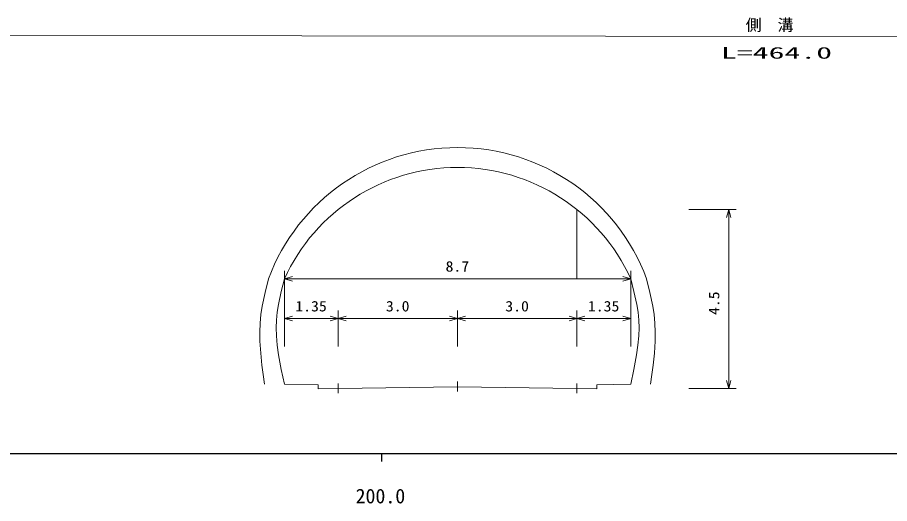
# Model space of a CAD drawing. Units: millimetres, scale not verified. Extents: x 65096 to 705096, y -9435 to 350565.
# Drawn here: x 247348 to 356896, y 169279 to 230390 of the extents above; entities that cross this region are included whole.
import ezdxf
from ezdxf.enums import TextEntityAlignment as Align

# ---------------------------------------------------------------- set-up
doc = ezdxf.new("R2010")
doc.units = ezdxf.units.MM
doc.header["$LTSCALE"] = 1000
for name, color, linetype, lineweight in [('M-TTL-BAND', 7, 'Continuous', 25), ('S-BGD', 7, 'Continuous', 13), ('S-BGD-HTXT', 6, 'Continuous', 13)]:
    doc.layers.add(name, color=color, linetype=linetype, lineweight=lineweight)
doc.styles.add('ＭＳ ゴシック', font='')
doc.styles.get('ＭＳ ゴシック').set_extended_font_data('MS Gothic')

# ---------------------------------------------------------------- blocks, each defined once
blk = doc.blocks.new('BUHIN3')
at = {"layer": 'S-BGD'}
blk.add_lwpolyline([(-166.6, 124.7), (0, 0), (-207.2, 17.6)], dxfattribs=at)
blk = doc.blocks.new('BUHIN4')
at = {"layer": 'S-BGD'}
blk.add_lwpolyline([(166.6, -124.7), (0, 0), (207.2, -17.6)], dxfattribs=at)

msp = doc.modelspace()

# ---------------------------------------------------------------- linework, layer by layer
at = {"layer": 'M-TTL-BAND'}
for p, q in [((65096, 175564), (604096, 175564)), ((293096, 175565), (293096, 174564))]:
    msp.add_line(p, q, dxfattribs=at)
at = {"layer": 'S-BGD'}
for p, q in [((317634, 197535), (317634, 206240)), ((331690, 206240), (337642, 206240)), ((336690, 206240), (336690, 183740)), ((280884, 189035), (280884, 198535)), ((324384, 198535), (324384, 189035)), ((280884, 197535), (324384, 197535)), ((287634, 193535), (287634, 189035)), ((302634, 193535), (302634, 189035)), ((317634, 193535), (317634, 189035)), ((280884, 192535), (287634, 192535)), ((287634, 192535), (302634, 192535)), ((302634, 192535), (317634, 192535)), ((317634, 192535), (324384, 192535)), ((285134, 184202), (280884, 184287)), ((285134, 183702), (285134, 184202)), ((287634, 184390), (287634, 183140)), ((302634, 184615), (302634, 183365)), ((317634, 184390), (317634, 183140)), ((320134, 184202), (324384, 184287)), ((320134, 183702), (320134, 184202)), ((287634, 183740), (285134, 183702)), ((302634, 183965), (287634, 183740)), ((317634, 183740), (302634, 183965)), ((317634, 183740), (320134, 183702)), ((337642, 183740), (331690, 183740))]:
    msp.add_line(p, q, dxfattribs=at)
for points in [[(336403, 205240), (336690, 206240), (336975, 205240)], [(278884, 197535), (278465, 195824), (278105, 194100), (277941, 193037), (277837, 191962), (277794, 190823), (277812, 189679), (277908, 188193), (278065, 186693), (278218, 185490), (278384, 184287)], [(280884, 197535), (280474, 195930), (280125, 194323), (279967, 193332), (279870, 192338), (279842, 191361), (279873, 190372), (279979, 189182), (280146, 187981), (280487, 186140), (280884, 184287)], [(324384, 197535), (324794, 195930), (325143, 194323), (325301, 193332), (325398, 192338), (325426, 191361), (325395, 190372), (325289, 189182), (325122, 187981), (324781, 186140), (324384, 184287)], [(326384, 197535), (326803, 195824), (327163, 194100), (327327, 193037), (327431, 191962), (327474, 190823), (327456, 189679), (327360, 188193), (327203, 186693), (327050, 185490), (326884, 184287)], [(336978, 184740), (336690, 183740), (336405, 184740)]]:
    msp.add_lwpolyline(points, dxfattribs=at)
for centre, radius, start, end in [((302634, 188692), 25343, 20.42175, 159.57825), ((302634, 187639), 23895, 24.46301, 155.53699)]:
    msp.add_arc(centre, radius, start, end, dxfattribs=at)
at = {"layer": 'S-BGD-HTXT'}
msp.add_line((131884, 228281), (397995, 227930), dxfattribs=at)

# ---------------------------------------------------------------- block references
at = {"xscale": 5, "yscale": 5, "rotation": 200.75892}
for name, p in [('BUHIN3', (280884, 197535)), ('BUHIN4', (324384, 197535)), ('BUHIN3', (280884, 192535)), ('BUHIN4', (287634, 192535)), ('BUHIN3', (287634, 192535)), ('BUHIN4', (302634, 192535)), ('BUHIN3', (302634, 192535)), ('BUHIN4', (317634, 192535)), ('BUHIN3', (317634, 192535)), ('BUHIN4', (324384, 192535))]:
    msp.add_blockref(name, p, dxfattribs=at)

# ---------------------------------------------------------------- texts
at = {"layer": 'M-TTL-BAND', "style": 'ＭＳ ゴシック'}
msp.add_text('200.0', height=1833, dxfattribs=at).set_placement((292940, 168759), align=Align.BOTTOM_CENTER)
at = {"layer": 'S-BGD', "style": 'ＭＳ ゴシック', "width": 1.1}
for s, p in [('8.7', (301128, 198035)), ('1.35', (282253, 193035)), ('3.0', (293628, 193035)), ('3.0', (308628, 193035)), ('1.35', (319003, 193035))]:
    msp.add_text(s, height=1320, dxfattribs=at).set_placement(p, align=Align.BOTTOM_LEFT)
msp.add_text('4.5', height=1320, rotation=90, dxfattribs=at).set_placement((335905, 192983), align=Align.BOTTOM_LEFT)
at = {"layer": 'S-BGD-HTXT', "style": 'ＭＳ ゴシック'}
msp.add_text('側\u3000溝', height=1466, dxfattribs=at).set_placement((338830, 228269), align=Align.BOTTOM_LEFT)
at = {"layer": 'S-BGD-HTXT', "style": 'ＭＳ ゴシック', "width": 2}
msp.add_text('L=464.0', height=1466, dxfattribs=at).set_placement((335714, 224763), align=Align.BOTTOM_LEFT)

doc.saveas('drawing.dxf')
